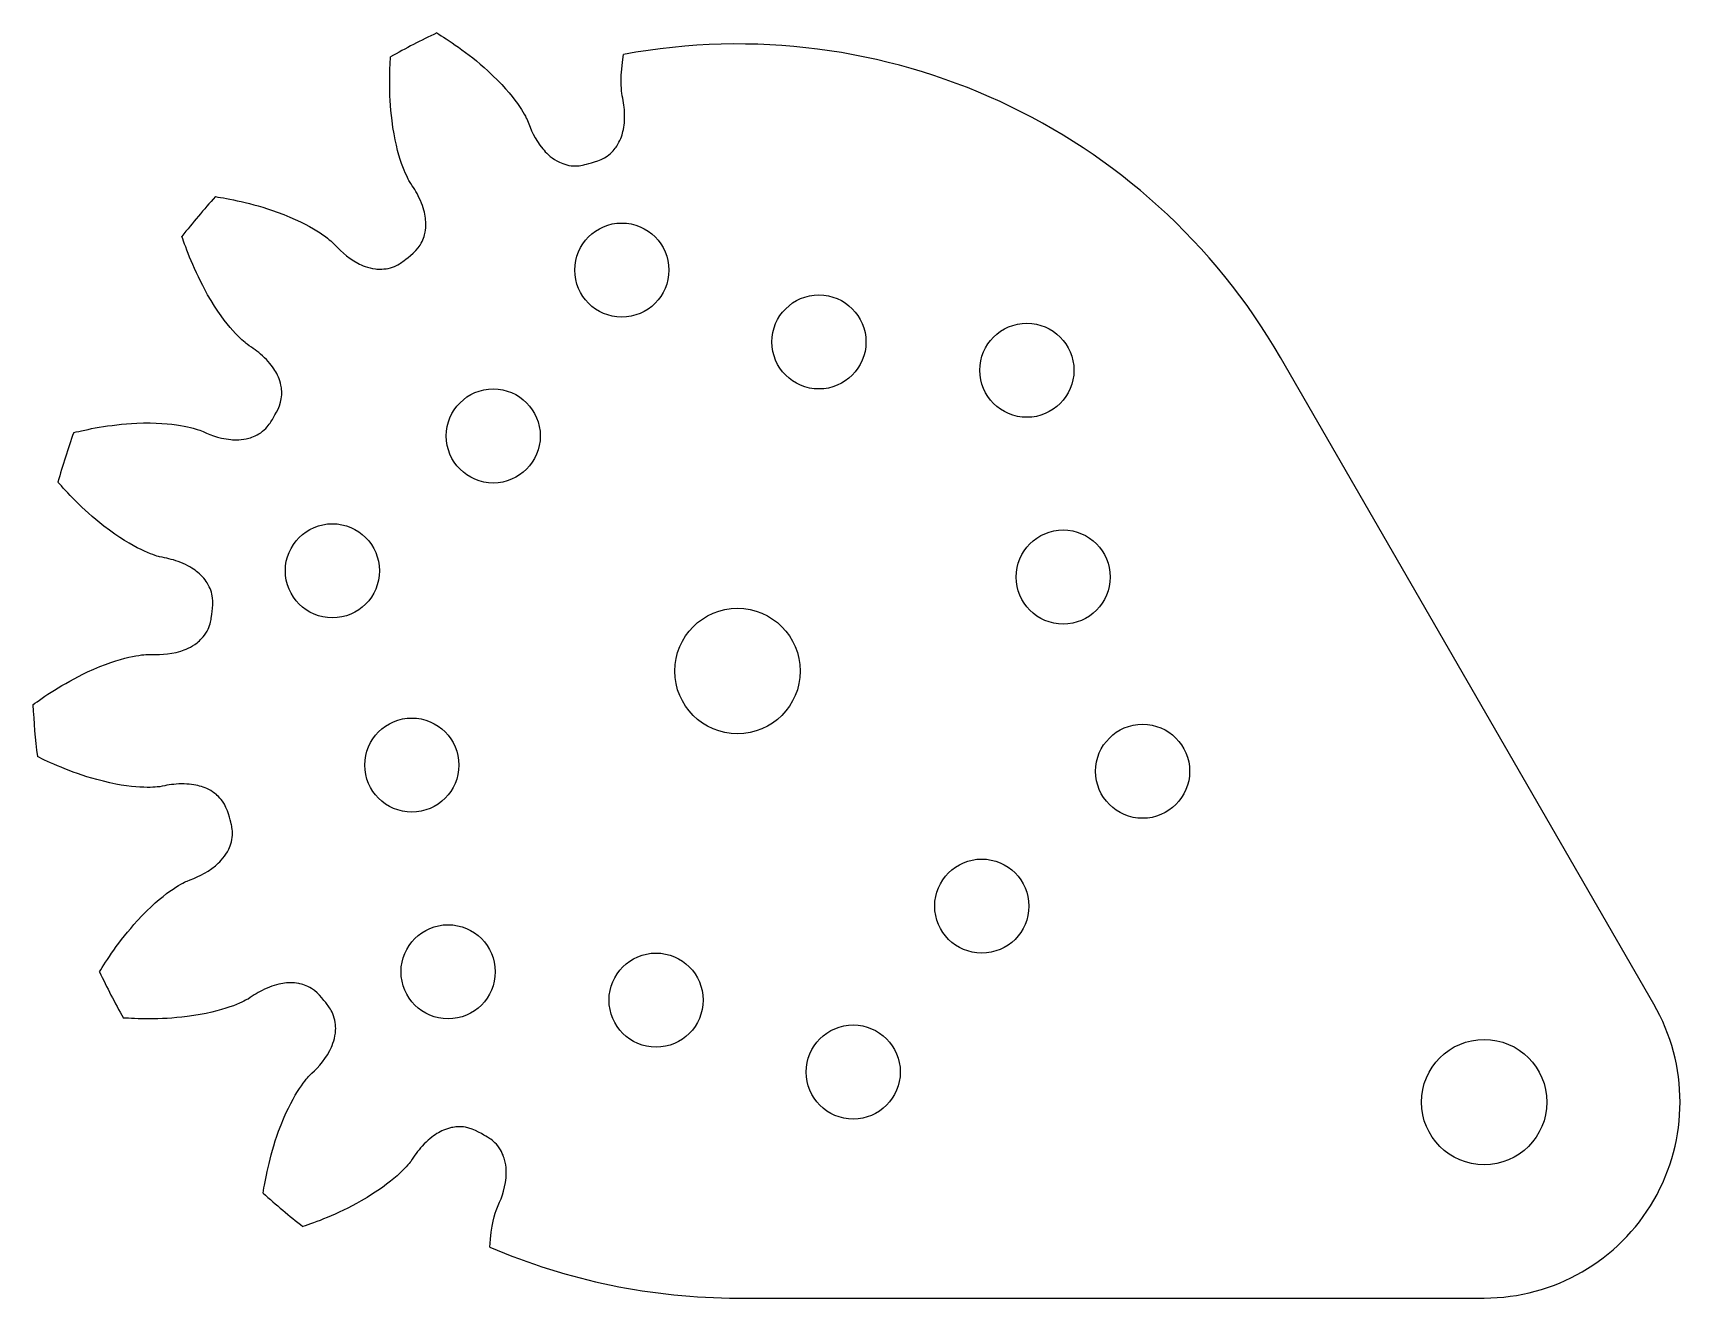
# Model space of a CAD drawing. Header units: millimetres. Extents: x -18 to 24.1, y 0 to 32.3.
import ezdxf

# ---------------------------------------------------------------- set-up
doc = ezdxf.new("R2010")
doc.units = ezdxf.units.MM

msp = doc.modelspace()

# ---------------------------------------------------------------- linework, layer by layer
msp.add_lwpolyline([(-6.321, 1.302, 0.101889), (0, 0), (19.053, 0, 0.57735), (23.383, 7.5), (13.856, 24, 0.31756), (-2.908, 31.734)], format="xyb")
for centre, radius in [((-2.953, 26.232), 1.2), ((2.078, 24.397), 1.2), ((7.385, 23.674), 1.2), ((-6.233, 21.998), 1.2), ((-10.338, 18.558), 1.2), ((8.311, 18.399), 1.2), ((0, 16), 1.6), ((-8.311, 13.601), 1.2), ((10.338, 13.442), 1.2), ((6.233, 10.002), 1.2), ((-7.385, 8.326), 1.2), ((-2.078, 7.603), 1.2), ((2.953, 5.768), 1.2), ((19.053, 5), 1.6)]:
    msp.add_circle(centre, radius)
for start, end in [(115.2349, 119.4651), (137.7349, 141.9651), (160.2349, 164.4651), (182.7349, 186.9651), (205.2349, 209.4651), (227.7349, 231.9651)]:
    msp.add_arc((0, 16), 18, start, end)
for points, knots in [([(-7.674, 32.282), (-7.407, 32.115), (-6.897, 31.795), (-5.655, 30.659), (-5.418, 30.173), (-5.358, 30.048)], [0, 0, 0, 0, 0.0945408, 0.0945408, 0.222447, 0.222447, 0.222447, 0.222447]), ([(-8.369, 28.491), (-8.436, 28.612), (-8.696, 29.086), (-8.906, 30.756), (-8.872, 31.357), (-8.854, 31.672)], [0, 0, 0, 0, 0.04150182, 0.04150182, 0.07217754, 0.07217754, 0.07217754, 0.07217754]), ([(-5.358, 30.048), (-5.274, 29.828), (-5.179, 29.576), (-4.895, 29.235), (-4.779, 29.112), (-4.532, 28.973), (-4.405, 28.914), (-4.087, 28.876), (-3.967, 28.904), (-3.81, 28.945), (-3.511, 29.006), (-3.203, 29.227), (-3.127, 29.325), (-2.997, 29.523), (-2.95, 29.655), (-2.892, 29.9), (-2.874, 30.063), (-2.89, 30.436), (-2.917, 30.567), (-2.952, 30.743)], [0, 0, 0, 0, 0.0707808, 0.0707808, 0.0948188, 0.0948188, 0.106281, 0.106281, 0.1174125, 0.1174125, 0.1305427, 0.1305427, 0.1388395, 0.1388395, 0.1536043, 0.1536043, 0.1700982, 0.1700982, 0.1851831, 0.1851831, 0.1851831, 0.1851831]), ([(-10.326, 26.929), (-10.165, 26.757), (-9.98, 26.56), (-9.587, 26.354), (-9.433, 26.285), (-9.151, 26.251), (-9.011, 26.246), (-8.704, 26.332), (-8.603, 26.403), (-8.474, 26.502), (-8.221, 26.672), (-8.021, 26.994), (-7.989, 27.114), (-7.944, 27.347), (-7.951, 27.487), (-7.991, 27.735), (-8.037, 27.893), (-8.195, 28.231), (-8.269, 28.342), (-8.369, 28.491)], [0, 0, 0, 0, 0.0707808, 0.0707808, 0.0948188, 0.0948188, 0.106281, 0.106281, 0.1174125, 0.1174125, 0.1305427, 0.1305427, 0.1388395, 0.1388395, 0.1536043, 0.1536043, 0.1700982, 0.1700982, 0.1851831, 0.1851831, 0.1851831, 0.1851831]), ([(-13.321, 28.106), (-13.01, 28.054), (-12.416, 27.954), (-10.834, 27.379), (-10.43, 27.02), (-10.326, 26.929)], [0, 0, 0, 0, 0.0945408, 0.0945408, 0.222447, 0.222447, 0.222447, 0.222447]), ([(-12.512, 24.337), (-12.62, 24.424), (-13.042, 24.762), (-13.875, 26.225), (-14.074, 26.793), (-14.177, 27.091)], [0, 0, 0, 0, 0.04150182, 0.04150182, 0.07217754, 0.07217754, 0.07217754, 0.07217754]), ([(-13.722, 22.145), (-13.507, 22.048), (-13.262, 21.937), (-12.82, 21.897), (-12.651, 21.892), (-12.378, 21.969), (-12.246, 22.017), (-11.995, 22.215), (-11.93, 22.319), (-11.848, 22.459), (-11.679, 22.714), (-11.618, 23.088), (-11.633, 23.211), (-11.682, 23.443), (-11.741, 23.57), (-11.874, 23.784), (-11.976, 23.912), (-12.252, 24.164), (-12.363, 24.238), (-12.512, 24.337)], [0, 0, 0, 0, 0.0707808, 0.0707808, 0.0948188, 0.0948188, 0.106281, 0.106281, 0.1174125, 0.1174125, 0.1305427, 0.1305427, 0.1388395, 0.1388395, 0.1536043, 0.1536043, 0.1700982, 0.1700982, 0.1851831, 0.1851831, 0.1851831, 0.1851831]), ([(-16.94, 22.087), (-16.632, 22.158), (-16.046, 22.292), (-14.364, 22.367), (-13.853, 22.19), (-13.722, 22.145)], [0, 0, 0, 0, 0.0945408, 0.0945408, 0.222447, 0.222447, 0.222447, 0.222447]), ([(-14.75, 18.914), (-14.883, 18.953), (-15.403, 19.104), (-16.732, 20.137), (-17.133, 20.586), (-17.342, 20.821)], [0, 0, 0, 0, 0.04150182, 0.04150182, 0.07217754, 0.07217754, 0.07217754, 0.07217754]), ([(-15.029, 16.426), (-14.794, 16.419), (-14.524, 16.41), (-14.101, 16.542), (-13.943, 16.602), (-13.72, 16.778), (-13.617, 16.873), (-13.46, 17.151), (-13.44, 17.273), (-13.418, 17.434), (-13.359, 17.733), (-13.446, 18.102), (-13.507, 18.21), (-13.641, 18.406), (-13.745, 18.5), (-13.949, 18.648), (-14.092, 18.727), (-14.443, 18.855), (-14.574, 18.88), (-14.75, 18.914)], [0, 0, 0, 0, 0.0707808, 0.0707808, 0.0948188, 0.0948188, 0.106281, 0.106281, 0.1174125, 0.1174125, 0.1305427, 0.1305427, 0.1388395, 0.1388395, 0.1536043, 0.1536043, 0.1700982, 0.1700982, 0.1851831, 0.1851831, 0.1851831, 0.1851831]), ([(-17.979, 15.141), (-17.723, 15.324), (-17.232, 15.673), (-15.708, 16.385), (-15.168, 16.418), (-15.029, 16.426)], [0, 0, 0, 0, 0.0945408, 0.0945408, 0.222447, 0.222447, 0.222447, 0.222447]), ([(-14.743, 13.048), (-14.88, 13.033), (-15.418, 12.974), (-17.041, 13.419), (-17.583, 13.68), (-17.867, 13.817)], [0, 0, 0, 0, 0.04150182, 0.04150182, 0.07217754, 0.07217754, 0.07217754, 0.07217754]), ([(-14.048, 10.642), (-13.828, 10.726), (-13.576, 10.821), (-13.235, 11.105), (-13.112, 11.221), (-12.973, 11.468), (-12.914, 11.595), (-12.876, 11.913), (-12.904, 12.033), (-12.945, 12.19), (-13.006, 12.489), (-13.227, 12.797), (-13.325, 12.873), (-13.523, 13.003), (-13.655, 13.05), (-13.9, 13.108), (-14.063, 13.126), (-14.436, 13.11), (-14.567, 13.083), (-14.743, 13.048)], [0, 0, 0, 0, 0.0707808, 0.0707808, 0.0948188, 0.0948188, 0.106281, 0.106281, 0.1174125, 0.1174125, 0.1305427, 0.1305427, 0.1388395, 0.1388395, 0.1536043, 0.1536043, 0.1700982, 0.1700982, 0.1851831, 0.1851831, 0.1851831, 0.1851831]), ([(-16.282, 8.326), (-16.115, 8.593), (-15.795, 9.103), (-14.659, 10.345), (-14.173, 10.582), (-14.048, 10.642)], [0, 0, 0, 0, 0.0945408, 0.0945408, 0.222447, 0.222447, 0.222447, 0.222447]), ([(-10.929, 5.674), (-10.757, 5.835), (-10.56, 6.02), (-10.354, 6.413), (-10.285, 6.567), (-10.251, 6.849), (-10.246, 6.989), (-10.332, 7.296), (-10.403, 7.397), (-10.502, 7.526), (-10.672, 7.779), (-10.994, 7.979), (-11.114, 8.011), (-11.347, 8.056), (-11.487, 8.049), (-11.735, 8.009), (-11.893, 7.963), (-12.231, 7.805), (-12.342, 7.731), (-12.491, 7.631)], [0, 0, 0, 0, 0.0707808, 0.0707808, 0.0948188, 0.0948188, 0.106281, 0.106281, 0.1174125, 0.1174125, 0.1305427, 0.1305427, 0.1388395, 0.1388395, 0.1536043, 0.1536043, 0.1700982, 0.1700982, 0.1851831, 0.1851831, 0.1851831, 0.1851831]), ([(-12.491, 7.631), (-12.612, 7.564), (-13.086, 7.304), (-14.756, 7.094), (-15.357, 7.128), (-15.672, 7.146)], [0, 0, 0, 0, 0.04150182, 0.04150182, 0.07217754, 0.07217754, 0.07217754, 0.07217754]), ([(-12.106, 2.679), (-12.054, 2.99), (-11.954, 3.584), (-11.379, 5.166), (-11.02, 5.57), (-10.929, 5.674)], [0, 0, 0, 0, 0.0945408, 0.0945408, 0.222447, 0.222447, 0.222447, 0.222447]), ([(-6.145, 2.278), (-6.048, 2.493), (-5.937, 2.738), (-5.897, 3.18), (-5.892, 3.349), (-5.969, 3.622), (-6.017, 3.754), (-6.215, 4.005), (-6.319, 4.07), (-6.459, 4.152), (-6.714, 4.321), (-7.088, 4.382), (-7.211, 4.367), (-7.443, 4.318), (-7.57, 4.259), (-7.784, 4.126), (-7.912, 4.024), (-8.164, 3.748), (-8.238, 3.637), (-8.337, 3.488)], [0, 0, 0, 0, 0.0707808, 0.0707808, 0.0948188, 0.0948188, 0.106281, 0.106281, 0.1174125, 0.1174125, 0.1305427, 0.1305427, 0.1388395, 0.1388395, 0.1536043, 0.1536043, 0.1700982, 0.1700982, 0.1851831, 0.1851831, 0.1851831, 0.1851831]), ([(-8.337, 3.488), (-8.424, 3.38), (-8.762, 2.958), (-10.225, 2.125), (-10.793, 1.926), (-11.091, 1.823)], [0, 0, 0, 0, 0.04150182, 0.04150182, 0.07217754, 0.07217754, 0.07217754, 0.07217754])]:
    msp.add_open_spline(points, degree=3, knots=knots)
for points in [[(-2.952, 30.743), (-2.964, 30.846), (-3, 31.177), (-2.908, 31.734)], [(-6.321, 1.302), (-6.288, 1.864), (-6.179, 2.179), (-6.145, 2.278)]]:
    msp.add_open_spline(points, degree=3)

doc.saveas('drawing.dxf')
